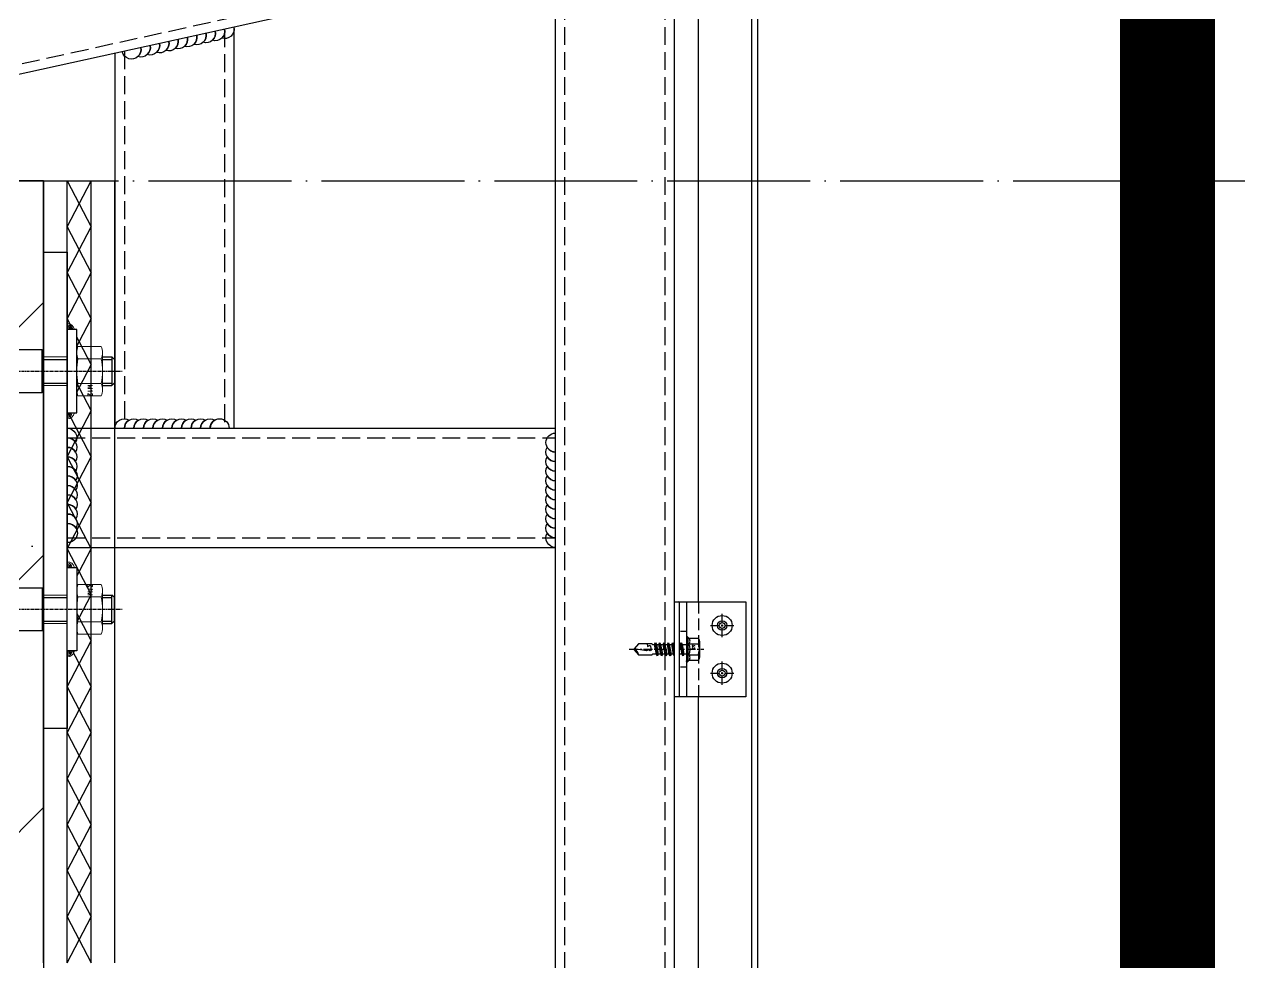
# Model space of a CAD drawing. Extents: x -202236 to 1002404, y -663931 to 1550022.
# Drawn here: x -117447 to -116937, y -327337 to -326943 of the extents above; entities that cross this region are included whole.
import ezdxf
from ezdxf.enums import TextEntityAlignment as Align

# ---------------------------------------------------------------- set-up
doc = ezdxf.new("R2010")
doc.units = 0
for name, pattern in [('CENTER', [2, 1.25, -0.25, 0.25, -0.25]), ('DASH', [0.35, 0.25, -0.1]), ('DOTE', [2.4200000000000004, 2, -0.2, 0.02, -0.2]), ('ZN-CENTER', [2, 1.25, -0.25, 0.25, -0.25]), ('ZN-DASH', [0.35, 0.25, -0.1])]:
    doc.linetypes.add(name, pattern=pattern)
for name, color, linetype in [('!ZN1-填充-8', 8, 'Continuous'), ('!ZN3-铝板幕墙-3', 3, 'Continuous'), ('!ZN4-辅助材料-1', 1, 'Continuous'), ('!ZN4-配件-11', 11, 'Continuous'), ('!ZN5-钢材投影-40', 40, 'Continuous'), ('!ZN5-铝材投影-112', 112, 'Continuous'), ('!ZN6-虚线-8', 8, 'ZN-DASH'), ('0-钢材投影', 40, 'Continuous'), ('11紧固件', 11, 'Continuous'), ('11配件', 11, 'Continuous'), ('20剖面图$0$PUB_HATCH', 8, 'Continuous'), ('3索引', 3, 'Continuous'), ('40钢材投影', 40, 'Continuous'), ('A-AXIS-D', 1, 'Continuous'), ('A-AXIS-DOTE', 14, 'DOTE'), ('A-HATCH-2', 251, 'Continuous'), ('AS-COLN', 6, 'Continuous'), ('DIM', 173, 'Continuous'), ('DOTE', 1, 'CENTER'), ('Fill', 8, 'Continuous'), ('五金配件', 11, 'Continuous'), ('焊缝', 8, 'Continuous')]:
    doc.layers.add(name, color=color, linetype=linetype)
doc.layers.add('welding', color=1, linetype='Continuous', lineweight=18)
doc.styles.add('DHTEXT-1', font='ROMANS.shx', dxfattribs={"width": 0.7, "bigfont": 'CHINESE.shx'})
doc.styles.add('FS', font='simplex.shx', dxfattribs={"width": 0.7, "height": 5, "bigfont": 'TSSDCHN.SHX'})
doc.dimstyles.new('ZN80', dxfattribs={"dimscale": 80, "dimtxt": 2.5, "dimasz": 1.5, "dimexe": 1, "dimexo": 2, "dimgap": 0.9, "dimtad": 1, "dimdec": 0, "dimdsep": 46, "dimtxsty": 'DHTEXT-1', "dimblk": 'ARCHTICK', "dimcen": 2.5, "dimclrd": 173, "dimclre": 173, "dimclrt": 7, "dimazin": 2, "dimtfac": 0.4, "dimtdec": 0, "dimtix": 1, "dimtmove": 2, "dimatfit": 3, "dimfxl": 0, "dimtolj": 1, "dimtzin": 0, "dimarcsym": 0})

# ---------------------------------------------------------------- blocks, each defined once
blk = doc.blocks.new('99平面图例外参$0$$LinePat$夹层保温1')
at = {"color": 0}
for p, q in [((0, 0), (96.00000000000546, 0)), ((0, -50), (96.00000000000546, -50)), ((0, -100), (96.00000000000546, -50)), ((96.00000000000546, -100), (0, -50)), ((0, -100), (96.00000000000546, -100)), ((0, -150), (96.00000000000546, -150))]:
    blk.add_line(p, q, dxfattribs=at)
blk = doc.blocks.new('*U188')
at = {"ltscale": 10}
for p, q in [((-0.5504878062047283, -5.115541284646254), (-0.5504878062065472, 5.115530008962667)), ((-0.1698801084603474, 5.480866579516958), (1.167940990853822e-05, 4.83959058622783)), ((-5.449999999999818, -3.464101413275086), (-5.449999999999818, 3.464101817001181)), ((-1.015572715537019, 4.618802355381165), (-4.949999999997999, 4.618802355381165)), ((-1.015583010001137, 2.309401278621424), (-4.949999999997999, 2.309401278624835)), ((0, -4.839613541317005), (0, 4.8396139450431)), ((0, 2.084999581674395), (14.28830168384373, 2.085001969002848)), ((1.419619596213958, 2.729999885991237), (2.200602679755074, -2.730000114008757)), ((3.219619596213958, 2.729999881768008), (4.000602679755074, -2.730000118231986)), ((5.019619596213958, 2.729999877544779), (5.800602679755074, -2.730000122455214)), ((6.819619596213958, 2.729999873321551), (7.600602679755074, -2.730000126678443)), ((8.619619596213958, 2.729999869098322), (9.400602679755075, -2.730000130901672)), ((10.41961959621396, 2.729999864875094), (11.20060267975507, -2.7300001351249)), ((12.21961959621396, 2.729999860651865), (13.00060267975507, -2.730000139348129)), ((-1.015583010002956, -2.30940087489533), (-4.94999999999618, -2.30940087489874)), ((-1.015583010001137, -4.618801951655071), (-4.949999999999818, -4.618801951654161)), ((-0.1698801084603474, -5.480877855198726), (1.167940990853822e-05, -4.839601861909371)), ((14.28834179297628, -2.085001744372565), (0, -2.084999717997933))]:
    blk.add_line(p, q, dxfattribs=at)
at = {"color": 0, "linetype": 'ZN-CENTER', "ltscale": 3}
blk.add_line((23.99999999999994, 2.188255855140087e-07), (-7.276562432845615, -1.533137051807418e-07), dxfattribs=at)
at = {"ltscale": 10}
for points in [[(1.828211756127738, -2.085000114008789), (1.047228672586622, 2.084999885991241), (1.419619596213901, 2.729999885991095), (1.792010519841123, 2.084999885991241), (2.57299360338241, -2.085000114008761), (2.200602679755074, -2.730000114008771)], [(3.628211756127738, -2.085000118232018), (2.847228672586622, 2.084999881768012), (3.219619596213901, 2.729999881767866), (3.592010519841123, 2.084999881768012), (4.37299360338241, -2.085000118231989), (4.000602679755074, -2.730000118232)], [(5.428211756127738, -2.085000122455247), (4.647228672586622, 2.084999877544783), (5.019619596213901, 2.729999877544637), (5.392010519841123, 2.084999877544783), (6.17299360338241, -2.085000122455218), (5.800602679755074, -2.730000122455229)], [(7.228211756127738, -2.085000126678475), (6.447228672586622, 2.084999873321555), (6.819619596213901, 2.729999873321409), (7.192010519841123, 2.084999873321555), (7.97299360338241, -2.085000126678447), (7.600602679755074, -2.730000126678457)], [(9.028211756127739, -2.085000130901704), (8.247228672586623, 2.084999869098326), (8.619619596213902, 2.72999986909818), (8.992010519841124, 2.084999869098326), (9.77299360338241, -2.085000130901676), (9.400602679755075, -2.730000130901686)], [(10.82821175612774, -2.085000135124933), (10.04722867258662, 2.084999864875098), (10.4196195962139, 2.729999864874951), (10.79201051984112, 2.084999864875098), (11.57299360338241, -2.085000135124904), (11.20060267975507, -2.730000135124914)], [(12.62821175612774, -2.085000139348161), (11.84722867258662, 2.084999860651869), (12.2196195962139, 2.729999860651723), (12.59201051984112, 2.084999860651869), (13.37299360338241, -2.085000139348133), (13.00060267975507, -2.730000139348143)]]:
    blk.add_lwpolyline(points, close=True, dxfattribs=at)
for points in [[(14.28755614132959, -2.084999790480305, -0.414213562373095), (14.44551068678416, -2.242954335934877), (14.44551068678416, -2.321931608662732), (20.17706341883141, -2.321931608662732), (21.99999672497771, -0.2620664843346907), (21.99999672497771, 0.2620669033741529), (20.1770634188305, 2.321932027703048), (14.44551068678416, 2.321932027703616), (14.44551068678416, 2.242954754974284, -0.414213562373095), (14.28755614132959, 2.085000209519654)], [(16.51287844574838, -2.321931608662732), (16.35611659158181, -1.195959136936376), (15.82661205339483, -1.523970797760166, -0.5304615897786895), (15.03442566961419, -1.169417307181045), (14.81075563571315, 0.0990784896746442, -0.6513157956771675), (15.47433833661651, 0.5440859063701903), (16.0012324895205, 0.2109028390927443), (16.76803563861736, 0.6608451827776259), (21.99999672497771, -0.2620664843346907, -0.2012259957209903), (20.1770634188305, 2.321932027703048)]]:
    blk.add_lwpolyline(points, format="xyb", dxfattribs=at)
for centre, radius, start, end in [((7.477939400387186, -2.867559875829768), 11.3218976996017, 132.4921501626091, 138.6063620026382), ((-3.866666666665878, 3.464101817001181), 1.583333333333237, 133.1735511071865, 226.8264488928781), ((0.1333333333341216, 2.018612281773358e-07), 5.583333333333248, 155.5673023206315, 204.4326976793683), ((0.06775032333098352, 3.464101817001181), 1.583333333333237, 133.1735511071865, 226.8264488928781), ((4.067750323330984, 2.018612281773358e-07), 5.583333333333248, 155.5673023206315, 204.4326976793683), ((-3.866666666665878, -3.464101413275086), 1.583333333333237, 133.1735511071865, 226.8264488927399), ((0.06775032333098352, -3.464101413275086), 1.583333333333237, 133.1735511071865, 226.8264488927399), ((7.477939400387186, 2.867548600148227), 11.3218976996017, 221.3935592101043, 227.5078498373909)]:
    blk.add_arc(centre, radius, start, end, dxfattribs=at)
at = {"layer": 'Defpoints', "color": 0, "ltscale": 10, "style": 'DHTEXT-1', "width": 0.7}
blk.add_text('5.5', height=1, rotation=90, dxfattribs=at).set_placement((-2.461643067588102, -0.9299515093815011), align=Align.CENTER)
blk = doc.blocks.new('*U191')
at = {"color": 0, "linetype": 'CENTER', "ltscale": 3}
for p, q in [((4.884922855083761, 5.329070518200751e-14), (-4.884922855083761, 5.329070518200751e-14)), ((0, 4.884922855083778), (0, -4.884922855083708))]:
    blk.add_line(p, q, dxfattribs=at)
at = {"linetype": 'ByBlock', "ltscale": 10}
for radius in [4.199999809265137, 2, 1.225000023841858]:
    blk.add_circle((0, 5.329070518200751e-14), radius, dxfattribs=at)
blk = doc.blocks.new('*U200')
at = {"layer": '!ZN1-填充-8'}
h = blk.add_hatch(dxfattribs=at)
h.set_pattern_fill('NET3', color=256, scale=0.75, angle=180, style=0)
h.set_pattern_definition([(180, (-1731.7059275028, 294.7401969027198), (-2.916190190469635e-16, -2.38125), []), (240, (-1731.7059275028, 294.7401969027198), (2.062222992761694, -1.190625), []), (299.9999999999999, (-1731.7059275028, 294.7401969027198), (2.062222992761694, 1.190624999999999), [])])
h.paths.add_polyline_path([(20, 0), (-20, 0), (-20, -2), (20, -2)])
at = {"ltscale": 0.125}
blk.add_wipeout([(-20, -30.000000000020236), (20, -30.000000000020236), (19.999999999999996, -5), (-20.000000000000004, -4.999999999971351)], dxfattribs=at).dxf.layer = '!ZN6-虚线-8'
at = {"layer": '!ZN5-铝材投影-112', "ltscale": 0.25}
blk.add_line((-20, -5), (20, -5), dxfattribs=at)
at = {"layer": '!ZN5-铝材投影-112'}
blk.add_lwpolyline([(20, -2), (-20, -2), (-20, -30.00000000002228), (20, -30.00000000002228)], close=True, dxfattribs=at)
at = {"layer": '!ZN6-虚线-8', "linetype": 'ZN-DASH', "ltscale": 10}
for p, q in [((-7.5, -5), (-7.500000000007276, -2.000000000001364)), ((7.5, -5.000000000029274), (7.500000000017053, -2.000000000030639))]:
    blk.add_line(p, q, dxfattribs=at)
at = {"layer": '!ZN6-虚线-8', "color": 8, "linetype": 'ZN-DASH', "ltscale": 20}
blk.add_line((-20, -10.00004941924908), (20, -10.00004941924908), dxfattribs=at)
at = {"layer": '!ZN4-配件-11', "color": 1, "xscale": -1, "rotation": 270}
for name, p in [('*U188', (0, -4.999999999985675)), ('*U191', (-10, -20.00000000002228)), ('*U191', (9.999999999976126, -20.00000000001597))]:
    blk.add_blockref(name, p, dxfattribs=at)
at = {"ltscale": 0.25}
blk.add_wipeout([(20, 7.105427357601002e-15), (20, -2.000000000001357), (-20, -2.000000000001357), (-20, 7.105427357601002e-15)], dxfattribs=at).dxf.layer = '!ZN4-辅助材料-1'
at = {"layer": '!ZN4-辅助材料-1'}
blk.add_lwpolyline([(20, 0), (-20, 0), (-20, -2), (20, -2)], close=True, dxfattribs=at)
blk = doc.blocks.new('ZQM12X100')
at = {"layer": '11紧固件', "lineweight": 9, "ltscale": 2}
for p, q in [((-7.794263337153097, 14.80000635823671), (7.794193930963957, 14.80000635823671)), ((-9.000034703109122, -10.4999936417662), (-8.50003470311276, -9.999993641766196)), ((-8.50003470311276, -9.999993641766196), (8.499965296890878, -9.999993641766196)), ((8.999965296890878, -10.49999364177347), (8.499965296890878, -9.999993641766196))]:
    blk.add_line(p, q, dxfattribs=at)
for centre, radius, start, end in [((-7.794263337153097, 7.800006358236715), 6.999999999998628, 68.21321070172702, 111.786789298273), ((-3.470309457043186e-05, -12.44999364176329), 27.24999999999999, 79.00726691070943, 100.9927330892906), ((7.794193930963957, 7.800006358236715), 6.999999999999926, 68.21321070172702, 111.786789298273)]:
    blk.add_arc(centre, radius, start, end, dxfattribs=at)
at = {"layer": '11配件'}
for points in [[(8.999965296890878, -10.49999364177347), (-9.000034703109122, -10.4999936417662), (-9.000034703101846, -84.99999364178802), (-1.000034703109122, -84.99999364178802), (-1.000034703109122, -63.99999364180258), (0.9999652968908777, -63.9999936417953), (0.9999652968908777, -84.99999364178802), (8.999965296898154, -84.99999364178802), (8.999965296890878, -10.49999364177347)], [(-8.000034703101846, -84.99999364178802), (-9.00003470309457, -94.99999364177347), (8.999965296876326, -94.99999364177347), (7.999965296876326, -84.99999364178802)], [(-7.500034703098208, -96.99999364177347), (-7.500034703105484, -94.9999936417953)], [(7.499965296876326, -96.99999364177347), (7.499965296883602, -94.9999936417953)], [(-9.00003470309457, -100.9999936417735), (8.999965296890878, -100.9999936417735), (8.999965296890878, -96.99999364177347), (-9.00003470309457, -96.99999364177347), (-9.00003470309457, -100.9999936417735), (-8.00003470309457, -106.9999936417589)], [(8.999965296825394, -100.9999936416425), (7.99996529690543, -106.9999936416498), (8.999965296919981, -107.9999936416352), (8.999965296934533, -108.9999936417662), (7.999965296941809, -109.9999936417662), (-8.00003470309457, -109.9999936417662), (-9.00003470309457, -108.9999936417662), (-9.00003470309457, -107.9999936417589), (-8.00003470309457, -106.9999936417589), (7.999965297021845, -106.9999936417662)], [(5.999965296876326, -109.9999936417662), (8.999965296876326, -116.9999936417444), (8.999965296883602, -119.9999936417589), (-9.00003470309457, -119.9999936417589), (-9.00003470309457, -116.9999936417444), (-6.000034703098208, -109.9999936417662)], [(8.999965296876326, -116.9999936417589), (-9.00003470309457, -116.9999936417589)]]:
    blk.add_lwpolyline(points, dxfattribs=at)
at = {"layer": 'Fill'}
for p, q in [((-4.975034703187703, 14.80000635828037), (-4.975034703187703, 18.80000635804754)), ((4.974965296998562, 14.80000635827309), (4.974965296998562, 18.80000635804754))]:
    blk.add_line(p, q, dxfattribs=at)
at = {"layer": '五金配件'}
for p, q in [((-4.975034703187703, 19.80000635804026), (-5.975034703187703, 18.80000635804754)), ((-5.975034703187703, 18.80000635804754), (5.974965296998562, 18.80000635804754)), ((-5.975034703187703, 14.80000635828037), (-5.975034703187703, 18.80000635804754)), ((-4.975034703187703, 19.80000635804026), (4.974965296998562, 19.80000635804026)), ((4.974965296998562, 19.80000635804026), (5.974965296998562, 18.80000635804754)), ((5.974965296998562, 14.80000635827309), (5.974965296998562, 18.80000635804754))]:
    blk.add_line(p, q, dxfattribs=at)
at = {"layer": '11紧固件', "lineweight": 9, "ltscale": 2, "style": 'FS', "width": 0.8}
blk.add_text('M12', height=2, dxfattribs=at).set_placement((8.18760251988715, 9.635122670915734), align=Align.MIDDLE)
at = {"layer": 'Defpoints', "color": 1, "style": 'DHTEXT-1', "width": 0.6999999999970896}
blk.add_text('M12X100', height=3.5, rotation=90, dxfattribs=at).set_placement((5.82920015759737, -45.61034221918817))
blk.add_wipeout([(17.499965296898147, 6.358237442327663e-06), (17.499965296898147, 4.000006358240228), (-17.50003470309457, 4.000006358240228), (-17.50003470309457, 6.358237442327663e-06)]).dxf.layer = '40钢材投影'
at = {"layer": '11紧固件', "lineweight": 9, "ltscale": 2}
for p, q in [((-10.39233954850715, 4.500006358233804), (-10.39233954850715, 14.30000635823671)), ((-5.19618712580268, 4.500006358233804), (-5.19618712580268, 14.30000635823671)), ((5.196117719609902, 4.500006358233804), (5.196117719609902, 14.30000635823671)), ((10.39227014231801, 4.500006358233804), (10.39227014231801, 14.30000635823671)), ((-9.200034703095298, 4.000006358233804), (9.199965296906157, 4.000006358233804)), ((-7.794263337153097, 4.000006358233804), (7.794193930963957, 4.000006358233804)), ((-5.975034703187703, -9.999993641547917), (-5.975034703187703, 6.358452083077282e-06)), ((5.974965296998562, -9.999993641547917), (5.974965296998562, 6.358452083077282e-06))]:
    blk.add_line(p, q, dxfattribs=at)
for centre, radius, start, end in [((-7.794263337153097, 11.0000063582338), 6.999999999998628, 248.213210701727, 291.7867892982729), ((-3.470309457043186e-05, 31.2500063582338), 27.24999999999999, 259.0072669107095, 280.9927330892905), ((7.794193930963957, 11.0000063582338), 6.999999999999926, 248.213210701727, 291.7867892982729)]:
    blk.add_arc(centre, radius, start, end, dxfattribs=at)
at = {"layer": '40钢材投影'}
blk.add_lwpolyline([(17.49996529689815, 6.358233804348856e-06), (17.49996529689815, 4.000006358233804), (-17.50003470309457, 4.000006358233804), (-17.50003470309457, 6.358233804348856e-06)], close=True, dxfattribs=at)
at = {"layer": 'DOTE'}
blk.add_line((-3.470310548436828e-05, -127.113006343825), (-3.470309457043186e-05, 23.01078638365288), dxfattribs=at)
at = {"layer": 'Fill'}
for p, q in [((-4.975034703187703, -9.999993641547917), (-4.975034703187703, 6.358452083077282e-06)), ((4.974965296998562, -9.999993641547917), (4.974965296998562, 6.358452083077282e-06))]:
    blk.add_line(p, q, dxfattribs=at)
at = {"layer": 'welding', "color": 8}
for points in [[(-17.50003470309457, 0.5000063582338043, 0.414213562373095), (-18.00003470309457, 6.358233804348856e-06)], [(18.99996529689815, 6.358233804348856e-06, 0.414213562373095), (17.49996529689815, 1.500006358233804)], [(18.49996529689815, 6.358233804348856e-06, 0.414213562373095), (17.49996529689815, 1.000006358233804)], [(17.99996529689815, 6.358233804348856e-06, 0.414213562373095), (17.49996529689815, 0.5000063582338043)]]:
    blk.add_lwpolyline(points, format="xyb", dxfattribs=at)
for centre, radius, start, end in [((-17.0313536795984, 0.06777217198396102), 2.969454364828276, 99.08119932306434, 181.3076584922196), ((-17.50003470309457, 6.358233804348856e-06), 2, 90, 180), ((-17.50003470309457, 6.358233804348856e-06), 1.5, 90, 180), ((-17.50003470309457, 6.358233804348856e-06), 1, 90, 180), ((17.03128427340198, 0.06777217198396102), 2.969454364825214, 358.6923415077804, 80.91880067693566), ((17.49996529689815, 6.358233804348856e-06), 2, 0, 90)]:
    blk.add_arc(centre, radius, start, end, dxfattribs=at)
blk = doc.blocks.new('A$Cecfe689e')
at = {"layer": '11紧固件', "rotation": 270}
blk.add_blockref('ZQM12X100', (10, 50), dxfattribs=at)
at = {"layer": '0-钢材投影', "ltscale": 10}
blk.add_lwpolyline([(10, 100), (10, -100), (0, -100), (0, 100)], close=True, dxfattribs=at)
at = {"layer": '11紧固件', "xscale": -1, "rotation": 270}
blk.add_blockref('ZQM12X100', (10, -50), dxfattribs=at)
blk = doc.blocks.new('20250913154704')
at = {"layer": '!ZN3-铝板幕墙-3'}
blk.add_line((300.0000001545995, -649.9999980528373), (300.000000154585, 200.000001943903), dxfattribs=at)
at = {"layer": '!ZN5-钢材投影-40', "ltscale": 800}
for p, q in [((265.0000001545995, -614.9999487988534), (265.0000001545995, 156.4550771784852)), ((265.0000001545995, 105.2573692999431), (-131.202876503492, 18.01882478385232)), ((215.0000001546141, -614.9999487988534), (215.000000154163, 94.24804179923376)), ((80.00000000001455, 64.52285751374438), (80.00000000017462, -103.9772727497038))]:
    blk.add_line(p, q, dxfattribs=at)
at = {"layer": '!ZN6-虚线-8', "ltscale": 30}
for p, q in [((265.0000001545995, 109.3531859302311), (-132.0630187213101, 21.92524966667406)), ((261.0000001545995, -614.9999487988534), (261.0000001545995, 104.1564365499071)), ((219.0000001546141, -614.9999487988534), (219.000000154163, 95.34897454932798)), ((76.00000000004366, 63.64211131376214), (76.00000000017462, -103.9772727497038))]:
    blk.add_line(p, q, dxfattribs=at)
at = {"layer": '焊缝', "ltscale": 800}
for points in [[(80.00000000001455, 64.52285751374438, -0.5773502691896255), (74.88526768729207, 59.84958100051153, 0.2679491924313473), (76.09357511719281, 63.66271529591177, -0.5773502691896255), (70.97884280447033, 58.98943878267892, 0.2679491924313473), (72.18715023437107, 62.80257307807915, -0.5773502691896255), (67.0724179216486, 58.1292965648463, 0.2679491924313473), (68.28072535154934, 61.94243086024653, -0.5773502691896255), (63.16599303882685, 57.26915434701368, 0.2679491924313473), (64.3743004687276, 61.08228864241391, -0.5773502691896255), (59.25956815600512, 56.40901212918106, 0.2679491924313473), (60.46787558590586, 60.2221464245813, -0.5773502691896255), (55.35314327318338, 55.54886991134845, 0.2679491924313473), (56.56145070308412, 59.36200420674868, -0.5773502691896255), (51.44671839036164, 54.68872769351583, 0.2679491924313473), (52.65502582026238, 58.50186198891606, -0.5773502691896255), (47.5402935075399, 53.82858547568321, 0.2679491924313473), (48.74860093744064, 57.64171977108344, -0.5773502691896255), (43.63386862471816, 52.96844325785059, 0.2679491924313473), (44.8421760546189, 56.78157755325083, -0.5773502691896255), (39.72744374189642, 52.10830104001798, 0.2679491924313473), (40.93575117179716, 55.92143533541821, -0.9999999999999999), (33.12290140615369, 54.20115089975297, -0.9999999999999999)], [(215.0000000129512, -153.9772727497038, -0.5773502691896255), (211.5358983978076, -147.9772727497038, 0.2679491924311229), (215.0000000129512, -149.9772727497038, -0.5773502691896255), (211.5358983978076, -143.9772727497038, 0.2679491924311229), (215.0000000129512, -145.9772727497038, -0.5773502691896255), (211.5358983978076, -139.9772727497038, 0.2679491924311229), (215.0000000129512, -141.9772727497038, -0.5773502691896255), (211.5358983978076, -135.9772727497038, 0.2679491924311229), (215.0000000129512, -137.9772727497038, -0.5773502691896255), (211.5358983978076, -131.9772727497038, 0.2679491924311229), (215.0000000129512, -133.9772727497038, -0.5773502691896255), (211.5358983978076, -127.9772727497038, 0.2679491924311229), (215.0000000129512, -129.9772727497038, -0.5773502691896255), (211.5358983978076, -123.9772727497038, 0.2679491924311229), (215.0000000129512, -125.9772727497038, -0.5773502691896255), (211.5358983978076, -119.9772727497038, 0.2679491924311229), (215.0000000129512, -121.9772727497038, -0.5773502691896255), (211.5358983978076, -115.9772727497038, 0.2679491924311229), (215.0000000129512, -117.9772727497038, -0.5773502691896255), (211.5358983978076, -111.9772727497038, 0.2679491924311229), (215.0000000129512, -113.9772727497038, -0.9999999999999999), (215.0000000129512, -105.9772727497038, -0.9999999999999999)]]:
    blk.add_lwpolyline(points, format="xyb", dxfattribs=at)
at = {"layer": '!ZN6-虚线-8', "ltscale": 800}
blk.add_blockref('A$Cecfe689e', (-1.056399196386337e-05, -130), dxfattribs=at)
at = {"layer": '!ZN3-铝板幕墙-3'}
for points in [[(297.5000001545995, -647.4999980528373), (297.500000154585, 196.8896501749405), (-297.5000075320859, 65.8786512251827)], [(15.99999999994179, -624.9999980534776), (275.0000001545995, -624.9999980528955), (275.000000154585, 168.8964842543355), (-275.0000075320859, 47.79388005513465)]]:
    blk.add_lwpolyline(points, dxfattribs=at)
at = {"layer": '!ZN5-钢材投影-40', "ltscale": 800}
for p, q in [((29.99999999998545, 53.51353001309326), (30, -103.9772727497038)), ((10.01176804566057, -103.9772727497038), (215.0000000129512, -103.9772727495292)), ((9.988231954339426, -153.9772727497038), (215.0000000129512, -153.9772727497038))]:
    blk.add_line(p, q, dxfattribs=at)
at = {"layer": '!ZN6-虚线-8', "ltscale": 30}
for p, q in [((33.99999999998545, 54.39427621313371), (33.99999999994179, -103.9772727497038)), ((10.00941443652846, -107.9772727497038), (215.0000000129367, -107.9772727495292)), ((9.99058556347154, -149.9772727497038), (215.0000000129512, -149.9772727497621))]:
    blk.add_line(p, q, dxfattribs=at)
at = {"layer": '焊缝', "ltscale": 800}
for points in [[(30, -103.9772727497038, -0.5773502691896255), (36, -100.5131711345748, 0.2679491924311224), (34, -103.9772727497038, -0.5773502691896255), (40, -100.5131711345748, 0.2679491924311224), (38, -103.9772727497038, -0.5773502691896255), (44, -100.5131711345748, 0.2679491924311224), (42, -103.9772727497038, -0.5773502691896255), (48, -100.5131711345748, 0.2679491924311224), (46, -103.9772727497038, -0.5773502691896255), (52, -100.5131711345748, 0.2679491924311224), (50, -103.9772727497038, -0.5773502691896255), (56, -100.5131711345748, 0.2679491924311224), (54, -103.9772727497038, -0.5773502691896255), (60, -100.5131711345748, 0.2679491924311224), (58, -103.9772727497038, -0.5773502691896255), (64, -100.5131711345748, 0.2679491924311224), (62, -103.9772727497038, -0.5773502691896255), (68, -100.5131711345748, 0.2679491924311224), (66, -103.9772727497038, -0.5773502691896255), (72, -100.5131711345748, 0.2679491924311224), (70, -103.9772727497038, -0.9999999999999999), (78, -103.9772727497038, -0.9999999999999999)], [(10.01176804566057, -103.9772727497038, -0.5773502691896255), (13.50969584754785, -109.9576156406547, 0.2679491924304543), (10.03435565764084, -107.9772089741891, -0.5773502691896255), (13.53228345952812, -113.95755186514, 0.2679491924304543), (10.05694326962112, -111.9771451986744, -0.5773502691896255), (13.55487107150839, -117.9574880896253, 0.2679491924304543), (10.07953088160139, -115.9770814231597, -0.5773502691896255), (13.57745868348866, -121.9574243141105, 0.2679491924304543), (10.10211849358166, -119.977017647645, -0.5773502691896255), (13.60004629546893, -125.9573605385958, 0.2679491924304543), (10.12470610556193, -123.9769538721303, -0.5773502691896255), (13.6226339074492, -129.9572967630811, 0.2679491924304543), (10.1472937175422, -127.9768900966155, -0.5773502691896255), (13.64522151942947, -133.9572329875664, 0.2679491924304543), (10.16988132952247, -131.9768263211008, -0.5773502691896255), (13.66780913140974, -137.9571692120517, 0.2679491924304543), (10.19246894150274, -135.9767625455861, -0.5773502691896255), (13.69039674339001, -141.9571054365369, 0.2679491924304543), (10.21505655348301, -139.9766987700714, -0.5773502691896255), (13.71298435537028, -145.9570416610222, 0.2679491924304543), (10.23764416546328, -143.9766349945567, -0.9999999999999999), (10.28281938942382, -151.9765074435272, -0.9999999999999999)]]:
    blk.add_lwpolyline(points, format="xyb", dxfattribs=at)
at = {"xscale": -1.000000000000001, "rotation": 90}
blk.add_blockref('*U200', (265.0000001545995, -196.8008199289907), dxfattribs=at)
blk = doc.blocks.new('20250913160636')
at = {"layer": '20剖面图$0$PUB_HATCH'}
h = blk.add_hatch(dxfattribs=at)
h.set_pattern_fill('钢筋混凝土', color=256, scale=30, style=0)
h.set_pattern_definition([(45, (109573.3219498778, 294200.1395788389), (-53.03300858899107, 53.03300858899107), []), (49.99999999999999, (109573.3219498778, 294200.1395788389), (215.178054780226, -18.82564049477853), [22.5, -247.5]), (355, (109573.3219498778, 294200.1395788389), (-41.6254000839, 225.6576401100035), [18, -198]), (100.4514, (109591.2534538778, 294198.5707768389), (173.5528145142065, 206.8318626182861), [19.122057, -210.3426336]), (46.18420000000001, (109573.3219498778, 294260.1395788389), (320.1723145876933, -49.65570429870542), [33.75, -371.25]), (96.6356, (109600.0029733778, 294256.0015867389), (280.398811664611, 292.2353612701325), [28.6830864, -315.5139]), (351.1842, (109573.3219498778, 294260.1395788389), (280.3985835400882, 292.2355802775974), [27, -297]), (21, (109603.3219498778, 294245.1395788389), (179.0721156355385, -120.7856671996016), [22.5, -247.5]), (326.0000000000001, (109603.3219498778, 294245.1395788389), (72.99459957647451, 217.5450135140559), [18, -198]), (71.4514, (109618.2446197778, 294235.0740970389), (252.066788574447, 96.75914901298572), [19.122057, -210.3426336]), (37.50000000000001, (109573.3219498778, 294200.1395788389), (3.647956595187201, 99.86815614939344), [0, -195.6, 0, -201, 0, -198.75]), (7.499999999999999, (109573.3219498778, 294200.1395788389), (78.92086123264458, 118.3235135647081), [0, -114.6, 0, -191.1, 0, -75.75]), (327.5, (109506.4219498778, 294200.1395788389), (160.1467308517227, -6.766461520313927), [0, -75, 0, -234, 0, -310.5]), (317.5, (109476.4219498778, 294200.1395788389), (174.9558508027159, 30.03149469969532), [0, -97.5, 0, -155.4, 0, -220.5])])
h.paths.add_polyline_path([(4550, -1469.999999046791), (4899.999999858439, -1469.999998967105), (4899.999999858439, -620.0000000004657), (4700, -620.0000000004657), (4700, -1069.999999046791), (4550, -1069.999999046791)])
at = {"layer": 'AS-COLN'}
for q in [(4700, -620.0000000004657), (4900, -1070.000000000466)]:
    blk.add_line((4900, -620.0000000004657), q, dxfattribs=at)
at = {"layer": 'A-HATCH-2', "xscale": -0.2012310607619448, "yscale": 0.2, "zscale": 0.2, "rotation": 270}
for p in [(4929.999999858439, -639.3181834934512), (4929.999999858439, -658.6363653265871), (4929.999999858439, -677.9545471598394), (4929.999999858439, -697.2727289928589), (4929.999999858439, -716.5909108261112), (4929.999999858439, -735.9090926591307), (4929.999999858439, -755.227274492383), (4929.999999858439, -774.5454563255189), (4929.999999858439, -793.8636381586548), (4929.999999858439, -813.1818199917907), (4929.999999858439, -832.5000018249266), (4929.999999858439, -851.8181836580625), (4929.999999858439, -871.1363654911984), (4929.999999858439, -890.4545473244507), (4929.999999858439, -909.7727291574702), (4929.999999858439, -929.0909109907225), (4929.999999858439, -948.409092823742)]:
    blk.add_blockref('99平面图例外参$0$$LinePat$夹层保温1', p, dxfattribs=at)
at = {"layer": '!ZN6-虚线-8', "ltscale": 800}
blk.add_blockref('20250913154704', (4899.999999858439, -620.0000016603153), dxfattribs=at)
blk = doc.blocks.new('_ArchTick')
at = {"color": 0, "linetype": 'ByBlock', "const_width": 0.4}
blk.add_lwpolyline([(-0.5, -0.5), (0.5, 0.5)], dxfattribs=at)
blk = doc.blocks.new('*D443')
at = {"layer": 'Defpoints', "color": 0, "ltscale": 800, "transparency": 16777216}
for p in [(-117334.600296114, -326808.6451194204), (-117334.600296114, -327658.6451189435), (-116634.1142836681, -327658.6451189435)]:
    blk.add_point(p, dxfattribs=at)
at = {"layer": 'DIM', "color": 173, "linetype": 'ByBlock', "lineweight": -2, "ltscale": 800, "transparency": 16777216}
for p, q in [((-117174.600296114, -326808.6451194204), (-116554.1142836681, -326808.6451194204)), ((-116634.1142836681, -326808.6451194204), (-116634.1142836681, -327658.6451189435)), ((-117174.600296114, -327658.6451189435), (-116554.1142836681, -327658.6451189435))]:
    blk.add_line(p, q, dxfattribs=at)
at = {"layer": 'DIM', "color": 173, "lineweight": -2, "ltscale": 800, "transparency": 16777216, "xscale": 120, "yscale": 120, "zscale": 120}
for p, rotation in [((-116634.1142836681, -326808.6451194204), 90), ((-116634.1142836681, -327658.6451189435), 270)]:
    blk.add_blockref('_ArchTick', p, dxfattribs=dict(at, rotation=rotation))
at = {"layer": 'DIM', "color": 7, "ltscale": 800, "transparency": 16777216, "insert": (-116806.1142836682, -327233.6451191819), "char_height": 200, "attachment_point": 5, "rotation": 90, "style": 'DHTEXT-1'}
blk.add_mtext('\\A1;850', dxfattribs=at)

msp = doc.modelspace()

# ---------------------------------------------------------------- linework, layer by layer
at = {"layer": 'A-AXIS-DOTE', "ltscale": 30}
msp.add_line((-124582.4784376825, -327008.6451191036), (-114235.7542326654, -327008.6451191036), dxfattribs=at)

# ---------------------------------------------------------------- next in the draw order: block references
at = {"layer": 'A-AXIS-D', "ltscale": 800}
msp.add_blockref('20250913160636', (-122339.2347881653, -326388.6451191031), dxfattribs=at)

# ---------------------------------------------------------------- next in the draw order: linework, layer by layer
at = {"layer": '3索引', "linetype": 'DASH', "ltscale": 400, "const_width": 40}
msp.add_lwpolyline([(-117949.7641415503, -326051.9063617475), (-117047.2696068175, -326051.9063617475, -0.414213562373095), (-116967.2696068175, -326131.9063617475), (-116967.2696068175, -327946.8056024471, -0.414213562373095), (-117047.2696068175, -328026.8056024471), (-117949.7641415503, -328026.8056024471, -0.414213562373095), (-118029.7641415503, -327946.8056024471), (-118029.7641415503, -326131.9063617475, -0.414213562373095)], format="xyb", close=True, dxfattribs=at)

# ---------------------------------------------------------------- next in the draw order: dimensions: what is measured, and where the dimension line sits
at = {"layer": 'DIM', "ltscale": 800}
dim = msp.add_linear_dim(base=(-116634.1142836681, -327658.6451189435), p1=(-117334.600296114, -326808.6451194203), p2=(-117334.600296114, -327658.6451189434), angle=90, dimstyle='ZN80', dxfattribs=at)
dim.commit()
dim.dimension.update_dxf_attribs({"geometry": '*D443', "text_midpoint": (-116806.1142836682, -327233.6451191819)})

doc.saveas('drawing.dxf')
